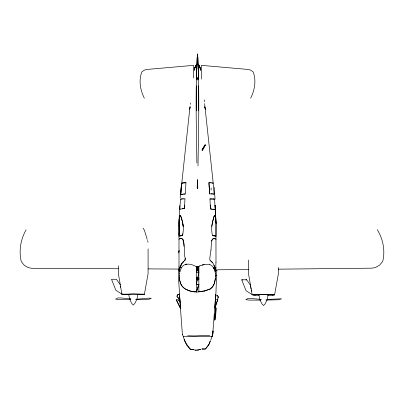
<?xml version="1.0" encoding="UTF-8"?>
<svg xmlns="http://www.w3.org/2000/svg" width="404" height="404" viewBox="0 0 404 404"><rect width="100%" height="100%" fill="white"/><g stroke="black" fill="none" stroke-linecap="round" stroke-linejoin="round"><path stroke-width="0.61" d="M199.869 265.781L198.798 266.751L198.869 291.895L196.42 292.001L198.849 284.562L196.369 284.381L196.405 292.001L198.839 284.391L196.364 284.547L196.369 266.867C192.329 263.969 184.633 262.267 181.578 267.483M197.98 165.933C198.596 128.598 199.601 91.168 197.576 53.868C195.082 89.744 196.485 126.659 196.864 162.913M198.611 85.895L198.611 110.853M179.002 234.82C179.75 228.871 177.886 221.412 179.962 215.862M205.121 145.001L205.237 145.001M215.999 262.292L215.958 238.799L214.479 238.724M197.44 186.496L197.758 186.981A2.651 2.646 -9.9 0 1 197.763 187.815L197.546 188.309L197.223 187.82A2.651 2.646 -9.5 0 1 197.218 186.986L197.48 179.75M215.63 271.14L215.978 262.272M196.496 93.082L196.379 110.853L196.374 85.895M211.418 336.784L212.024 336.638L212.701 334.805L215.716 294.602M178.997 239.41L179.007 266.292M196.455 78.406L197.107 57.227M215.938 268.337L215.953 267.135M179.199 219.523L179.659 215.999L180.477 215.746C183.083 221.872 184.28 229.088 182.406 235.547L179.068 235.961L179.23 219.316M198.849 284.562L196.369 284.381M196.405 292.001C190.723 291.733 183.103 289.825 180.664 283.628M216.832 269.958L215.862 294.561M215.867 270.685L215.893 270.059M215.943 268.968L215.711 271.256L215.398 269.948M184.987 198.834L184.446 208.53L180.007 209.136M184.623 205.096L184.461 208.56L182.234 208.752M211.726 226.402L213.716 217.392L214.509 215.66L214.787 215.721L214.15 216.413M179.871 205.469L178.906 222.927L178.911 237.911M217.589 299.632L214.787 307.863L215.867 294.829L215.367 294.885M183.098 194.112L185.229 194.011L185.961 182.714L183.017 182.916M205.116 144.945L202.449 149.167M210.979 250.071L211.555 241.127L211.994 239.936L213.246 238.693L215.357 238.759M180.189 197.99L180.936 187.32M210.964 250.061L209.716 258.762L210.115 260.363M181.765 183.214L190.072 106.131M190.274 104.252L190.41 103M178.704 294.743L178.679 294.253L178.053 294.37L176.871 296.41L180.164 300.212M212.443 222.806L212.494 222.392M215.706 276.892L214.327 283.669L212.686 286.729L210.434 288.916L204.722 290.976L198.869 291.895M179.26 275.796L179.593 273.271M179.058 268.781L179.275 271.114L179.593 269.806M179.437 270.67C179.891 266.69 181.507 262.746 184.855 260.358M137.88 294.572L144.349 294.486L148.086 273.685L148.086 248.915M268.094 295.071L274.569 294.981L278.3 274.185L278.3 267.509M179.573 269.837L179.805 268.675M179.573 273.306L180.063 271.044M196.364 284.497L198.808 272.569L198.798 266.751L197.48 266.751L196.364 272.574L198.813 272.453L196.369 266.867L198.798 266.726M197.349 179.931L197.45 188.309M197.526 180.007L197.546 188.309M137.921 294.253L136.9 299.374L134.795 303.48L133.315 305.025L131.77 303.48L129.729 299.379L128.679 294.258L133.254 293.996L137.921 294.253L137.456 294.37M259.828 299.308L258.893 294.758L263.469 294.496L268.135 294.748L267.115 299.874L265.009 303.98L263.529 305.525L261.984 303.98L259.949 299.879M198.571 273.644L198.813 272.453L197.48 266.751M210.221 341.223L209.423 343.642L205.429 349L201.944 349.091L202.131 348.849M179.785 268.705L180.022 267.716M184.961 260.252L185.391 258.636C182.845 252.429 186.224 243.814 181.906 238.557L179.023 238.638L178.982 239.41L179.265 238.623M179.411 217.145L179.649 216.105M215.539 278.336L214.312 283.623L212.671 286.678L210.423 288.865M216.61 295.97L216.867 295.425L217.347 295.425L218.089 296.385L218.226 298.061L217.574 298.278M184.901 260.317L185.254 258.111L185.375 258.656M194.157 70.16L195.677 65.337L197.021 64.352M179.452 270.64L179.29 271.16L179.088 269.498M182.916 233.785L182.391 235.714L181.568 235.759M210.742 340.264L212.459 334.658M180.391 266.554L180.002 267.746L181.588 263.782M190.062 107.489L189.501 109.171L190.102 107.429M215.024 307.899L217.832 299.667L215.332 299.798M180.048 271.074L181.593 267.453M210.237 340.966L208.696 345.046L205.429 349L202.02 348.99M211.57 241.077L212.459 239.431M212.024 336.638L212.701 334.805L213.009 330.881L212.701 334.886L212.024 336.532L196.42 336.305L183.275 336.754M180.371 266.584L180.835 265.398M202.025 149.672L201.939 149.96A1.894 1.783 82.4 0 0 201.924 150.157M180.815 265.423L181.447 264.09M26.068 229.866C20.639 239.365 18.66 250.94 21.301 261.605L24.336 265.347L28.098 267.564L31.411 268.276L118.412 268.741M202.414 150.399L205.207 145.147M250.637 98.207C254.672 90.425 256.515 80.199 253.096 71.887L250.637 70.129L248.364 69.478L201.429 65.362L201.429 79.098M202.359 150.399L205.187 145.147M214.024 216.64C211.908 222.67 210.792 229.487 212.57 235.714M214.009 216.66L214.165 216.393M212.443 239.461L212.635 239.143M205.146 144.799L202.394 149.167M181.573 263.807L183.906 261.292M192.501 349.47L192.774 349.591L190.228 349.132L187.133 345.46L184.567 340.481M212.585 235.714L215.908 235.961L215.973 222.877L215.564 217.039L215.256 215.948L214.766 215.746M182.239 262.863L183.552 261.615M178.785 251.844L179.3 251.546M212.62 239.143L213.155 238.708M129.805 299.601L130.881 298.894L121.134 297.975L117.882 297.915L115.595 299.152L118.665 299.606L129.805 299.601L130.881 298.894M260.019 300.096L261.095 299.394L251.349 298.475L248.096 298.415L245.809 299.652L248.879 300.106L260.019 300.096L261.095 299.394M196.364 279.79L198.824 277.841L198.834 279.805L196.364 279.79L196.364 277.846L198.824 277.841M136.178 299.293L148.081 298.182L151.318 298.253L149.071 299.253L135.567 299.556M179.3 250.475L178.785 250.94L178.785 252.954M200.45 349.268L198.293 350.091L196.985 350.091M200.621 349.207C198.223 350.086 195.026 350.879 192.88 349.197L193.132 349.45M192.683 349.601L190.228 349.132L185.986 343.658L184.547 340.178M204.712 290.92L210.434 288.835M215.908 270.387L217.685 269.806L248.571 269.478M199.869 265.807L204.192 264.474L209.408 264.231M202.035 265.15L204.202 264.499M180.315 209.085L179.765 209.237L180.492 199.142L182.239 198.95M267.67 294.87L268.135 294.748M180.25 215.706L181.143 217.024M180.154 215.726L180.482 215.68M182.477 183.057L181.82 183.239L180.77 194.516L182.507 194.213M182.699 183.017L181.805 183.184L180.75 194.476L182.083 194.263M204.732 290.89L198.859 291.668M180.724 199.081L181.795 198.94M180.467 235.865L179.068 235.961M179.891 301.818L178.462 299.899L176.179 299.813L180.492 308.383L176.427 299.773M179.81 235.956L180.507 235.865M179.573 238.607L181.659 238.577M182.684 182.962L185.971 182.77M182.492 194.167L183.113 194.152M185.269 264.272L186.946 264.125M180.906 235.815L181.613 235.759M209.752 335.32L194.561 335.921L187.653 335.774M266.817 299.51L281.532 298.753L279.285 299.748L265.787 300.056M183.886 194.046L185.219 193.965M182.224 198.909L182.845 198.919M245.874 279.927L246.667 279.785L241.738 279.785L246.031 290.698L252.232 294.703L269.003 294.521L274.569 294.703L274.569 294.981M141.769 294.531L143.309 294.44L137.789 294.44M271.983 295.031L273.528 294.94L267.387 294.94M182.83 198.879L183.643 198.894M183.628 198.854L184.997 198.874M197.096 78.588L197.839 78.588M211.812 193.849L209.681 193.965L208.913 182.76L210.928 182.795M211.014 193.9L212.423 193.875M278.194 269.165L372.119 268.165L375.609 267.433L379.548 265.196L382.704 261.439C385.386 250.712 383.063 239.062 377.275 229.719M195.385 350.132L196.253 350.122M213.782 199.071L214.277 199.031M179.805 238.582L180.492 238.577M193.617 291.794L196.435 291.749M180.906 238.577L181.921 238.577L183.163 239.809M123.053 294.44L129.194 294.44M259.408 294.94L253.273 294.94L255.581 295.031M148.046 268.897L177.679 269.054L179.442 269.65M196.364 284.547L198.834 284.512M213.236 238.708L214.004 238.719M213.963 199.071L214.529 199.031L214.984 205.591M213.928 238.719L215.352 238.759M258.747 295.071L252.232 294.945L250.404 285.189L246.667 279.785M128.533 294.572L122.013 294.445L121.776 293.077M124.558 294.546L128.214 294.592M213.797 199.031L209.939 198.955M213.564 199.026L212.751 199.005M212.13 198.99L209.954 198.914L210.418 208.929L215.236 209.797M241.738 279.901L242.536 279.927M122.013 294.445L120.185 284.689L116.453 279.285L111.524 279.285L115.817 290.198L122.013 294.203L138.789 294.021L144.349 294.203L144.349 294.486M210.186 182.749L208.929 182.704L209.696 193.92M212.408 193.92L213.635 194.051M215.645 238.774L215.973 238.799L216.009 239.572M213.317 235.759L214.004 235.815M211.868 209.019L210.434 208.898L210.277 205.05M210.913 182.85L212.241 182.931M212.832 193.945L214.155 194.279L213.15 183.153L212.453 183.032M211.883 182.946L212.65 183.017M192.774 349.591L190.228 349.132M212.676 209.151L213.787 209.322M128.679 294.258L129.235 294.375M215.691 236.118L214.453 235.86L215.751 236.138M189.895 290.93L193.647 291.764M217.145 295.576C218.084 295.743 218.786 298.107 217.559 298.066M214.984 215.852L215.287 215.918L215.716 218.892M214.655 209.555L214.963 209.656M193.774 349.814L193.334 349.647M187.128 289.845L189.931 290.9M184.471 288.547L187.163 289.814M209.393 264.206L212.469 266.206L214.014 268.721M177.179 296.501C176.624 295.9 177.997 293.905 178.598 294.597M215.746 274.983L216.832 275.624M197.915 64.352L199.258 65.332L200.788 70.155M196.364 277.846L198.834 279.805M210.1 260.343L213.337 263.711L214.928 267.645L214.539 266.458M212.464 262.459L210.974 261.05M182.436 286.517L184.507 288.517M178.679 294.253L179.487 295.152M177.866 297.334L179.891 299.586M178.583 299.859L180.361 302.258M143.102 228.184L144.349 230.098L147.197 239.345M182.376 286.593L180.649 283.674L179.507 279.79L179.462 278.225M213.322 267.377L214.479 269.857M144.349 98.207C140.309 90.425 138.466 80.199 141.885 71.887L144.349 70.129L146.617 69.478L193.551 65.362L193.551 77.957M186.542 344.077L187.133 345.46M214.009 265.08L215.65 271.17M214.463 269.827L214.883 270.993M183.153 239.814L183.578 241.006L183.906 246.294M204.682 106.848L205.479 109.171L204.732 106.929M182.911 335.557L184.709 341.052M181.335 217.675L181.123 217.004M181.32 217.655L181.714 218.872M147.551 240.501L148.086 242.233M179.548 279.77L180.704 283.608M179.305 271.129L179.134 270.493M181.729 219.064L182.462 222.18M214.867 270.958L215.15 272.129M214.913 267.62L215.367 269.736M182.618 334.507L182.729 335.007M215.352 269.705L215.418 269.978M215.135 272.094L215.367 273.225M182.446 222.165L183.27 226.402M182.472 222.392L183.259 226.392M250.864 287.173L248.576 274.134L248.576 260.019M250.975 287.794L251.177 288.951M251.379 290.107L251.586 291.264M120.321 284.815L118.357 273.634L118.357 265.761M120.543 286.057L120.761 287.3M215.347 273.19L215.716 275.861M204.212 99.849L204.414 101.727M204.616 103.611L213.246 183.345M215.736 218.872L215.751 219.316M182.421 335.012L179.421 293.94M214.211 187.304L215.049 199.233M179.674 296.177L180.492 308.383M179.578 294.051L178.336 275.705L178.331 268.761M184.381 339.077L184.416 339.658M179.28 275.76L179.487 279.831M215.1 205.565L216.064 223.245L215.1 205.429M214.999 205.56L215.216 209.828M179.391 276.892L179.416 278.245M197.874 57.227L198.526 78.406M179.028 266.978L179.038 268.811M197.485 183.355L197.531 186.496M179.028 266.266L179.012 267.004M216.064 222.897L216.069 237.88M215.701 275.821L215.716 276.947M211.125 188.032L211.125 190.037M197.465 78.134L197.465 79.038M196.369 266.867L196.364 272.574L198.798 266.751L196.369 266.867M197.455 279.406C197.293 281.214 198.258 278.942 197.455 279.406M215.438 310.1L215.453 310.939L215.549 310.257L216.302 310.333L215.438 310.1M215.539 309.05L215.534 309.893L215.65 309.206L216.398 309.282L215.539 309.05M215.635 308L215.63 308.843L215.746 308.161L216.493 308.232L215.635 308M215.246 312.196L215.266 313.024L215.357 312.358L216.105 312.428L215.246 312.196M215.337 311.216L215.352 312.05L215.448 311.373L216.196 311.444L215.337 311.216M215.044 314.347L215.064 315.171L215.155 314.504L215.908 314.575L215.044 314.347M215.14 313.312L215.155 314.15L215.251 313.474L216.004 313.544L215.14 313.312M214.857 316.377L214.877 317.206L214.968 316.534L215.716 316.61L214.857 316.377M214.958 315.261L214.958 316.105L215.069 315.418L215.822 315.494L214.958 315.261M214.67 318.413L214.665 319.256L214.782 318.569L215.529 318.64L214.67 318.413M214.766 317.362L214.782 318.201L214.877 317.519L215.625 317.594L214.766 317.362M214.58 319.397L214.59 320.231L214.691 319.554L215.438 319.625L214.58 319.397M196.571 78.3L196.778 79.593L197.465 79.942C198.738 79.851 198.738 77.659 197.465 77.568L196.571 78.3M194.784 68.003L194.162 70.251L195.682 65.564L194.784 68.003M200.167 67.998L199.258 65.559L200.788 70.245L200.167 67.998"/></g></svg>
